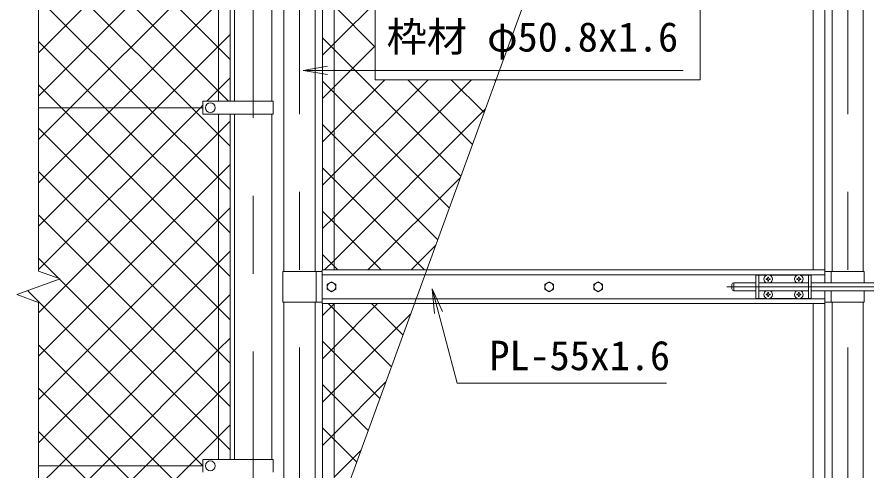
# Model space of a CAD drawing. Units: millimetres, scale not verified. Extents: x -4200 to 4200, y -2970 to 2970.
# Drawn here: x -143 to 1243, y 86 to 826 of the extents above; entities that cross this region are included whole.
import ezdxf
from ezdxf.enums import TextEntityAlignment as Align

# ---------------------------------------------------------------- set-up
doc = ezdxf.new("R2010")
doc.units = ezdxf.units.MM
doc.header["$LTSCALE"] = 20
doc.linetypes.add('USER1', pattern=[50.8, 31.75, -6.35, 6.35, -6.35])
for name, color, linetype, lineweight in [('0-1_D-BMK', 2, 'USER1', 13), ('0-2_D-STR1', 1, 'Continuous', 18), ('0-3_D-STR3', 3, 'Continuous', 13), ('0-7_D-STR-DIM', 7, 'Continuous', 9), ('0-8_0', 7, 'Continuous', 9), ('0-9_D-STR2', 7, 'Continuous', 9), ('0-A_D-STR-TXT', 7, 'Continuous', 9), ('0-B_Defpoints', 8, 'Continuous', 18)]:
    doc.layers.add(name, color=color, linetype=linetype, lineweight=lineweight)
doc.styles.add('ＭＳ ゴシック', font='')
doc.styles.get('ＭＳ ゴシック').set_extended_font_data('MS Gothic')

# ---------------------------------------------------------------- blocks, each defined once
blk = doc.blocks.new('_Open')
at = {"layer": '0-8_0'}
blk.add_line((-20, 3.33), (0, 0), dxfattribs=at)
blk.add_lwpolyline([(-20, -3.33), (0, 0), (-20, 0)], dxfattribs=at)

msp = doc.modelspace()

# ---------------------------------------------------------------- linework, layer by layer
at = {"layer": '0-1_D-BMK'}
for p, q in [((317.39, 1303.1), (317.39, -535.29)), ((1211.59, 1303.1), (1211.59, -535.29)), ((241.99, 1296.61), (241.99, -849.21)), ((1014.52, 386.37), (1638.97, 386.37))]:
    msp.add_line(p, q, dxfattribs=at)
at = {"layer": '0-2_D-STR1'}
for p, q in [((1186.19, 1083.32), (1186.19, 411.37)), ((1236.99, 1083.32), (1236.99, 411.37)), ((342.79, 1031.87), (342.79, 411.37)), ((211.74, 1003.87), (211.74, 688.87)), ((272.24, 1003.87), (272.24, 688.87)), ((291.99, 1003.87), (291.99, 411.37)), ((211.74, 667.87), (211.74, 104.87)), ((272.24, 667.87), (272.24, 104.87)), ((291.99, 361.37), (291.99, -256.13)), ((342.79, 361.37), (342.79, -259.13)), ((1186.19, 361.37), (1186.19, -222.63)), ((1236.99, 361.37), (1236.99, -222.63))]:
    msp.add_line(p, q, dxfattribs=at)
at = {"layer": '0-3_D-STR3'}
for p, q in [((185.49, 1199.07), (185.49, 688.87)), ((204.49, 1199.07), (204.49, 688.87)), ((354.89, 1148.32), (354.89, 413.87)), ((373.89, 1148.32), (373.89, 413.87)), ((1155.09, 1148.32), (1155.09, 413.87)), ((1174.09, 1148.32), (1174.09, 413.87)), ((159.99, 688.87), (159.99, 667.87)), ((274.79, 688.87), (159.99, 688.87)), ((274.79, 688.87), (274.79, 667.87)), ((-108.01, 678.37), (159.99, 678.37)), ((274.79, 667.87), (159.99, 667.87)), ((185.49, 667.87), (185.49, 104.87)), ((204.49, 667.87), (204.49, 104.87)), ((290.39, 411.37), (290.39, 361.37)), ((290.39, 411.37), (354.49, 411.37)), ((344.39, 411.37), (344.39, 361.37)), ((1174.49, 413.87), (354.49, 413.87)), ((354.49, 358.87), (354.49, 413.87)), ((1174.49, 405.87), (354.49, 405.87)), ((1061.84, 405.37), (1061.84, 367.37)), ((1079.24, 405.37), (1061.84, 405.37)), ((1066.34, 405.37), (1066.34, 367.37)), ((1081.45, 402.02), (1081.42, 400.72)), ((1082.24, 402.02), (1081.45, 402.02)), ((1082.24, 402.02), (1082.26, 400.72)), ((1129.24, 405.37), (1084.44, 405.37)), ((1131.45, 402.02), (1131.42, 400.72)), ((1132.24, 402.02), (1131.45, 402.02)), ((1132.24, 402.02), (1132.26, 400.72)), ((1151.84, 405.37), (1134.44, 405.37)), ((1147.34, 405.37), (1147.34, 367.37)), ((1151.84, 405.37), (1151.84, 367.37)), ((1174.49, 392.87), (1174.49, 413.87)), ((1238.59, 411.37), (1174.49, 411.37)), ((1184.59, 411.37), (1184.59, 392.87)), ((1238.59, 411.37), (1238.59, 392.87)), ((1022.64, 389.87), (1022.64, 382.87)), ((1037.09, 392.87), (1025.64, 392.87)), ((1025.64, 392.87), (1025.64, 379.87)), ((1036.94, 392.87), (1061.84, 392.87)), ((1066.34, 392.87), (1147.34, 392.87)), ((1078.69, 398.47), (1078.69, 398.87)), ((1079.99, 398.45), (1078.69, 398.47)), ((1081.45, 395.72), (1081.42, 397.01)), ((1082.24, 395.72), (1081.45, 395.72)), ((1082.24, 395.72), (1082.26, 397.01)), ((1083.69, 399.29), (1084.99, 399.26)), ((1084.99, 399.26), (1084.99, 398.87)), ((1129.99, 399.29), (1128.69, 399.26)), ((1128.69, 399.26), (1128.69, 398.87)), ((1131.45, 395.72), (1131.42, 397.01)), ((1132.24, 395.72), (1131.45, 395.72)), ((1132.24, 395.72), (1132.26, 397.01)), ((1133.69, 398.45), (1134.99, 398.47)), ((1134.99, 398.47), (1134.99, 398.87)), ((1151.84, 392.87), (1332.64, 392.87)), ((1037.09, 379.87), (1025.64, 379.87)), ((1036.94, 379.87), (1061.84, 379.87)), ((1066.34, 379.87), (1147.34, 379.87)), ((1081.45, 377.02), (1081.42, 375.72)), ((1082.24, 377.02), (1081.45, 377.02)), ((1082.24, 377.02), (1082.26, 375.72)), ((1131.45, 377.02), (1131.42, 375.72)), ((1132.24, 377.02), (1131.45, 377.02)), ((1132.24, 377.02), (1132.26, 375.72)), ((1151.84, 379.87), (1332.64, 379.87)), ((1174.49, 358.87), (1174.49, 379.87)), ((1184.59, 379.87), (1184.59, 361.37)), ((1238.59, 379.87), (1238.59, 361.37)), ((290.39, 361.37), (354.49, 361.37)), ((1174.49, 366.87), (354.49, 366.87)), ((1079.24, 367.37), (1061.84, 367.37)), ((1078.69, 373.47), (1078.69, 373.87)), ((1079.99, 373.45), (1078.69, 373.47)), ((1081.45, 370.72), (1081.42, 372.01)), ((1082.24, 370.72), (1081.45, 370.72)), ((1082.24, 370.72), (1082.26, 372.01)), ((1083.69, 374.29), (1084.99, 374.26)), ((1083.69, 373.45), (1084.99, 373.47)), ((1129.24, 367.37), (1084.44, 367.37)), ((1084.99, 374.26), (1084.99, 373.87)), ((1084.99, 373.47), (1084.99, 373.87)), ((1129.99, 374.29), (1128.69, 374.26)), ((1128.69, 374.26), (1128.69, 373.87)), ((1131.45, 370.72), (1131.42, 372.01)), ((1132.24, 370.72), (1131.45, 370.72)), ((1132.24, 370.72), (1132.26, 372.01)), ((1133.69, 374.29), (1134.99, 374.26)), ((1133.69, 373.45), (1134.99, 373.47)), ((1151.84, 367.37), (1134.44, 367.37)), ((1134.99, 374.26), (1134.99, 373.87)), ((1134.99, 373.47), (1134.99, 373.87)), ((1238.59, 361.37), (1174.49, 361.37)), ((1174.49, 358.87), (354.49, 358.87)), ((354.89, 358.87), (354.89, -375.58)), ((373.89, 358.87), (373.89, -375.58)), ((1155.09, 358.87), (1155.09, -222.63)), ((1174.09, 358.87), (1174.09, -222.63)), ((159.99, 104.87), (159.99, 83.87)), ((274.79, 104.87), (159.99, 104.87)), ((274.79, 104.87), (274.79, 83.87)), ((-108.01, 94.37), (159.99, 94.37))]:
    msp.add_line(p, q, dxfattribs=at)
for points in [[(369.49, 394.47), (376.51, 390.42), (376.51, 382.32), (369.49, 378.27), (362.48, 382.32), (362.48, 390.42)], [(724.49, 394.47), (717.48, 390.42), (717.48, 382.32), (724.49, 378.27), (731.51, 382.32), (731.51, 390.42)], [(804.49, 394.47), (797.48, 390.42), (797.48, 382.32), (804.49, 378.27), (811.51, 382.32), (811.51, 390.42)]]:
    msp.add_lwpolyline(points, close=True, dxfattribs=at)
for points in [[(1079.99, 399.29), (1078.69, 399.26), (1078.69, 398.87)], [(1083.69, 398.45), (1084.99, 398.47), (1084.99, 398.87)], [(1129.99, 398.45), (1128.69, 398.47), (1128.69, 398.87)], [(1133.69, 399.29), (1134.99, 399.26), (1134.99, 398.87)], [(1079.99, 374.29), (1078.69, 374.26), (1078.69, 373.87)], [(1129.99, 373.45), (1128.69, 373.47), (1128.69, 373.87)]]:
    msp.add_lwpolyline(points, dxfattribs=at)
for centre, radius in [((171.99, 678.37), 8), ((369.49, 386.37), 7.03), ((724.49, 386.37), 7.03), ((804.49, 386.37), 7.03), ((171.99, 94.37), 8)]:
    msp.add_circle(centre, radius, dxfattribs=at)
for centre, radius, start, end in [((1081.84, 398.87), 7, 0, 180), ((1131.84, 398.87), 7, 0, 180), ((1025.64, 389.87), 3, 90, 180), ((1081.84, 398.87), 7, 180, 238.99728), ((1079.94, 400.77), 1.49, 270, 0), ((1079.94, 396.96), 1.49, 0, 90), ((1083.75, 400.77), 1.49, 180, 270), ((1083.75, 396.96), 1.49, 90, 180), ((1081.84, 398.87), 7, 301.00272, 0), ((1131.84, 398.87), 7, 180, 238.99728), ((1129.94, 400.77), 1.49, 270, 0), ((1129.94, 396.96), 1.49, 0, 90), ((1133.75, 400.77), 1.49, 180, 270), ((1133.75, 396.96), 1.49, 90, 180), ((1131.84, 398.87), 7, 301.00272, 0), ((1025.64, 382.87), 3, 180, 270), ((1081.84, 373.87), 7, 121.00272, 180), ((1079.94, 375.77), 1.49, 270, 0), ((1083.75, 375.77), 1.49, 180, 270), ((1081.84, 373.87), 7, 0, 58.99728), ((1131.84, 373.87), 7, 121.00272, 180), ((1129.94, 375.77), 1.49, 270, 0), ((1133.75, 375.77), 1.49, 180, 270), ((1131.84, 373.87), 7, 0, 58.99728), ((1081.84, 373.87), 7, 180, 0), ((1079.94, 371.96), 1.49, 0, 90), ((1083.75, 371.96), 1.49, 90, 180), ((1131.84, 373.87), 7, 180, 0), ((1129.94, 371.96), 1.49, 0, 90), ((1133.75, 371.96), 1.49, 90, 180)]:
    msp.add_arc(centre, radius, start, end, dxfattribs=at)
at = {"layer": '0-7_D-STR-DIM'}
for p, q in [((-108.01, 412.02), (-108.01, 1324.37)), ((-72.77, 399.19), (-108.01, 412.02)), ((-143.25, 373.54), (-72.77, 399.19)), ((-108.01, 360.72), (-143.25, 373.54)), ((-108.01, -631.63), (-108.01, 360.72))]:
    msp.add_line(p, q, dxfattribs=at)
at = {"layer": '0-9_D-STR2'}
for p, q in [((373.89, 782.97), (814.29, 1223.37)), ((185.49, 775.93), (-108.01, 1069.43)), ((-108.01, 768.13), (185.49, 1061.63)), ((-108.01, 697.42), (185.49, 990.92)), ((141.64, 678.37), (-108.01, 928.01)), ((-56.35, 678.37), (185.49, 920.21)), ((70.93, 678.37), (-108.01, 857.3)), ((14.36, 678.37), (185.49, 849.5)), ((185.49, 778.79), (204.49, 797.79)), ((373.89, 773.58), (354.89, 792.58)), ((0.21, 678.37), (-108.01, 786.59)), ((85.07, 678.37), (185.49, 778.79)), ((354.89, 763.97), (373.89, 782.97)), ((204.49, 756.93), (185.49, 775.93)), ((580.66, 566.8), (373.89, 773.58)), ((373.89, 702.87), (354.89, 721.87)), ((373.89, 641.55), (456.46, 724.12)), ((373.89, 570.84), (527.18, 724.12)), ((599.53, 618.65), (494.06, 724.12)), ((618.4, 670.49), (564.77, 724.12)), ((637.27, 722.33), (635.48, 724.12)), ((-70.5, 678.37), (-108.01, 715.88)), ((561.79, 514.96), (373.89, 702.87)), ((-108.01, 626.71), (-56.35, 678.37)), ((-108.01, 556), (14.36, 678.37)), ((-108.01, 485.29), (85.07, 678.37)), ((185.49, 422.38), (-70.5, 678.37)), ((185.49, 493.09), (0.21, 678.37)), ((185.49, 563.8), (70.93, 678.37)), ((185.49, 634.51), (141.64, 678.37)), ((185.49, 637.37), (204.49, 656.37)), ((185.49, 351.67), (-108.01, 645.17)), ((373.89, 632.15), (354.89, 651.15)), ((354.89, 622.55), (373.89, 641.55)), ((-108.01, 343.87), (185.49, 637.37)), ((204.49, 615.51), (185.49, 634.51)), ((542.93, 463.12), (373.89, 632.15)), ((185.49, 566.66), (204.49, 585.66)), ((185.49, 280.96), (-108.01, 574.46)), ((373.89, 561.44), (354.89, 580.44)), ((354.89, 551.84), (373.89, 570.84)), ((-108.01, 273.16), (185.49, 566.66)), ((204.49, 544.8), (185.49, 563.8)), ((521.47, 413.87), (373.89, 561.44)), ((429.05, 413.87), (579.9, 564.72)), ((185.49, 495.95), (204.49, 514.95)), ((185.49, 210.25), (-108.01, 503.75)), ((373.89, 490.73), (354.89, 509.73)), ((-108.01, 202.45), (185.49, 495.95)), ((204.49, 474.09), (185.49, 493.09)), ((450.76, 413.87), (373.89, 490.73)), ((185.49, 425.24), (204.49, 444.24)), ((499.77, 413.87), (539.44, 453.54)), ((-74.96, 399.99), (-108.01, 433.04)), ((-108.01, 131.74), (185.49, 425.24)), ((204.49, 403.38), (185.49, 422.38)), ((185.49, 354.53), (204.49, 373.53)), ((-74.67, 94.37), (185.49, 354.53)), ((204.49, 332.67), (185.49, 351.67)), ((354.89, 339.7), (373.89, 358.7)), ((373.89, 358.7), (374.05, 358.87)), ((373.89, 287.99), (444.77, 358.87)), ((486.32, 307.6), (435.05, 358.87)), ((373.89, 217.28), (498.97, 342.37)), ((89.24, 94.37), (-108.01, 291.62)), ((185.49, 283.82), (204.49, 302.82)), ((373.89, 278.6), (354.89, 297.6)), ((-3.96, 94.37), (185.49, 283.82)), ((204.49, 261.96), (185.49, 280.96)), ((354.89, 268.99), (373.89, 287.99)), ((448.58, 203.91), (373.89, 278.6)), ((185.49, 213.11), (204.49, 232.11)), ((373.89, 207.89), (354.89, 226.89)), ((373.89, 146.57), (458.51, 231.19)), ((18.53, 94.37), (-108.01, 220.91)), ((66.75, 94.37), (185.49, 213.11)), ((204.49, 191.25), (185.49, 210.25)), ((354.89, 198.28), (373.89, 217.28)), ((429.71, 152.07), (373.89, 207.89)), ((185.49, 142.4), (204.49, 161.4)), ((373.89, 137.18), (354.89, 156.18)), ((-52.18, 94.37), (-108.01, 150.19)), ((137.46, 94.37), (185.49, 142.4)), ((354.89, 127.57), (373.89, 146.57)), ((410.84, 100.23), (373.89, 137.18)), ((373.89, 75.86), (418.05, 120.02)), ((-108.01, 61.03), (-74.67, 94.37)), ((-108.01, -9.68), (-3.96, 94.37)), ((-108.01, -80.39), (66.75, 94.37)), ((-108.01, -151.1), (137.46, 94.37)), ((185.49, -143.31), (-52.18, 94.37)), ((185.49, -72.59), (18.53, 94.37)), ((185.49, -1.88), (89.24, 94.37))]:
    msp.add_line(p, q, dxfattribs=at)
for points in [[(201.85, 688.87), (185.49, 705.22), (-108.01, 998.72)], [(441.09, 777.09), (373.89, 844.29), (354.89, 863.29)], [(354.89, 693.26), (373.89, 712.26), (441.09, 779.46)], [(166.28, 688.87), (185.49, 708.08), (204.49, 727.08)], [(354.89, 481.13), (373.89, 500.13), (597.89, 724.12)], [(-108.01, 414.58), (155.78, 678.37), (159.99, 682.58)], [(358.34, 413.87), (373.89, 429.41), (620.37, 675.89)], [(380.05, 413.87), (373.89, 420.02), (354.89, 439.02)], [(204.49, 120.54), (185.49, 139.54), (-73.79, 398.82)], [(159.99, 94.33), (159.95, 94.37), (-125.63, 379.95)], [(467.45, 255.75), (373.89, 349.31), (364.34, 358.87)]]:
    msp.add_lwpolyline(points, dxfattribs=at)
at = {"layer": '0-A_D-STR-TXT'}
for points in [[(943.38, 739.34), (522.55, 739.34), (325.4, 739.34)], [(916.13, 229.11), (574.85, 229.11), (534.34, 381.26)]]:
    msp.add_lwpolyline(points, dxfattribs=at)
at = {"layer": '0-B_Defpoints'}
msp.add_line((291.99, -226.32), (833.46, 1261.37), dxfattribs=at)
msp.add_lwpolyline([(971.09, 844.12), (441.09, 844.12), (441.09, 724.12), (971.09, 724.12)], close=True, dxfattribs=at)

# ---------------------------------------------------------------- block references
at = {"layer": '0-A_D-STR-TXT', "xscale": 2, "yscale": 2}
for p, rotation in [((323.4, 739.34), 180), ((533.82, 383.19), 104.91069)]:
    msp.add_blockref('_Open', p, dxfattribs=dict(at, rotation=rotation))

# ---------------------------------------------------------------- texts
at = {"layer": '0-A_D-STR-TXT', "style": 'ＭＳ ゴシック'}
for s, p in [('枠材 φ50.8x1.6', (459.62, 755.48)), ('PL-55x1.6', (627.3, 235.86))]:
    msp.add_text(s, height=48.09, dxfattribs=at).set_placement(p, align=Align.BOTTOM_LEFT)

doc.saveas('drawing.dxf')
